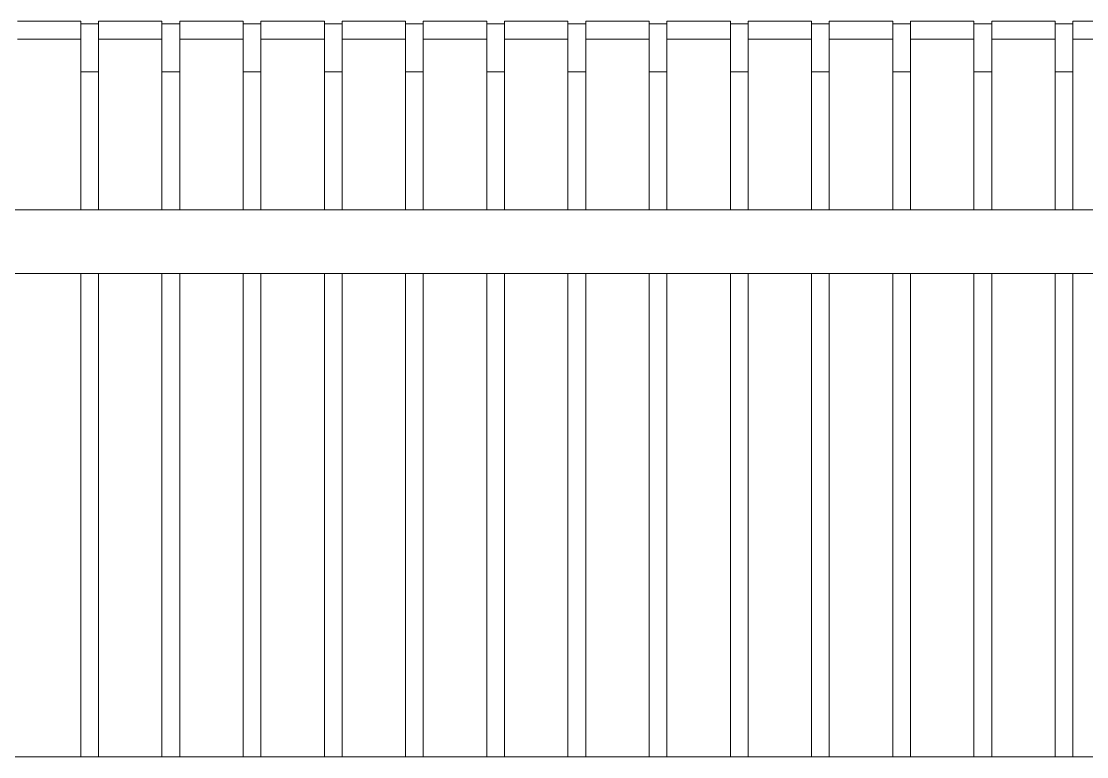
# Model space of a CAD drawing. Extents: x -2187 to 96136, y -11110 to 52208.
# Drawn here: x 15924 to 16764, y 16490 to 17070 of the extents above; entities that cross this region are included whole.
import ezdxf

# ---------------------------------------------------------------- set-up
doc = ezdxf.new("R2010")
doc.units = 0
doc.header["$LTSCALE"] = 1000
doc.header["$MEASUREMENT"] = 0

msp = doc.modelspace()

# ---------------------------------------------------------------- linework, layer by layer
at = {"color": 7, "linetype": 'Continuous', "lineweight": 15}
for p, q in [((15971.08, 17069.854), (15921.08, 17069.854)), ((15971.08, 17069.854), (15971.08, 17055.651)), ((15985.08, 17067.986), (15971.08, 17067.986)), ((16035.08, 17069.854), (15985.08, 17069.854)), ((15985.08, 17069.854), (15985.08, 17055.651)), ((16035.08, 17069.854), (16035.08, 17055.651)), ((16049.08, 17067.986), (16035.08, 17067.986)), ((16099.08, 17069.854), (16049.08, 17069.854)), ((16049.08, 17069.854), (16049.08, 17055.651)), ((16099.08, 17069.854), (16099.08, 17055.651)), ((16113.08, 17067.986), (16099.08, 17067.986)), ((16163.08, 17069.854), (16113.08, 17069.854)), ((16113.08, 17069.854), (16113.08, 17055.651)), ((16163.08, 17069.854), (16163.08, 17055.651)), ((16177.08, 17067.986), (16163.08, 17067.986)), ((16227.08, 17069.854), (16177.08, 17069.854)), ((16177.08, 17069.854), (16177.08, 17055.651)), ((16227.08, 17069.854), (16227.08, 17055.651)), ((16241.08, 17067.986), (16227.08, 17067.986)), ((16291.08, 17069.854), (16241.08, 17069.854)), ((16241.08, 17069.854), (16241.08, 17055.651)), ((16291.08, 17069.854), (16291.08, 17055.651)), ((16305.08, 17067.986), (16291.08, 17067.986)), ((16355.08, 17069.854), (16305.08, 17069.854)), ((16305.08, 17069.854), (16305.08, 17055.651)), ((16355.08, 17069.854), (16355.08, 17055.651)), ((16369.08, 17067.986), (16355.08, 17067.986)), ((16419.08, 17069.854), (16369.08, 17069.854)), ((16369.08, 17069.854), (16369.08, 17055.651)), ((16419.08, 17069.854), (16419.08, 17055.651)), ((16433.08, 17067.986), (16419.08, 17067.986)), ((16483.08, 17069.854), (16433.08, 17069.854)), ((16433.08, 17069.854), (16433.08, 17055.651)), ((16483.08, 17069.854), (16483.08, 17055.651)), ((16497.08, 17067.986), (16483.08, 17067.986)), ((16547.08, 17069.854), (16497.08, 17069.854)), ((16497.08, 17069.854), (16497.08, 17055.651)), ((16547.08, 17069.854), (16547.08, 17055.651)), ((16561.08, 17067.986), (16547.08, 17067.986)), ((16611.08, 17069.854), (16561.08, 17069.854)), ((16561.08, 17069.854), (16561.08, 17055.651)), ((16611.08, 17069.854), (16611.08, 17055.651)), ((16625.08, 17067.986), (16611.08, 17067.986)), ((16675.08, 17069.854), (16625.08, 17069.854)), ((16625.08, 17069.854), (16625.08, 17055.651)), ((16675.08, 17069.854), (16675.08, 17055.651)), ((16689.08, 17067.986), (16675.08, 17067.986)), ((16739.08, 17069.854), (16689.08, 17069.854)), ((16689.08, 17069.854), (16689.08, 17055.651)), ((16739.08, 17069.854), (16739.08, 17055.651)), ((16753.08, 17067.986), (16739.08, 17067.986)), ((16803.08, 17069.854), (16753.08, 17069.854)), ((16753.08, 17069.854), (16753.08, 17055.651)), ((15971.08, 17055.651), (15921.08, 17055.651)), ((15971.08, 16921.188), (15971.08, 17055.651)), ((16035.08, 17055.651), (15985.08, 17055.651)), ((15985.08, 16921.188), (15985.08, 17055.651)), ((16035.08, 16921.188), (16035.08, 17055.651)), ((16099.08, 17055.651), (16049.08, 17055.651)), ((16049.08, 16921.188), (16049.08, 17055.651)), ((16099.08, 16921.188), (16099.08, 17055.651)), ((16163.08, 17055.651), (16113.08, 17055.651)), ((16113.08, 16921.188), (16113.08, 17055.651)), ((16163.08, 16921.188), (16163.08, 17055.651)), ((16227.08, 17055.651), (16177.08, 17055.651)), ((16177.08, 16921.188), (16177.08, 17055.651)), ((16227.08, 16921.188), (16227.08, 17055.651)), ((16291.08, 17055.651), (16241.08, 17055.651)), ((16241.08, 16921.188), (16241.08, 17055.651)), ((16291.08, 16921.188), (16291.08, 17055.651)), ((16355.08, 17055.651), (16305.08, 17055.651)), ((16305.08, 16921.188), (16305.08, 17055.651)), ((16355.08, 16921.188), (16355.08, 17055.651)), ((16419.08, 17055.651), (16369.08, 17055.651)), ((16369.08, 16921.188), (16369.08, 17055.651)), ((16419.08, 16921.188), (16419.08, 17055.651)), ((16483.08, 17055.651), (16433.08, 17055.651)), ((16433.08, 16921.188), (16433.08, 17055.651)), ((16483.08, 16921.188), (16483.08, 17055.651)), ((16547.08, 17055.651), (16497.08, 17055.651)), ((16497.08, 16921.188), (16497.08, 17055.651)), ((16547.08, 16921.188), (16547.08, 17055.651)), ((16611.08, 17055.651), (16561.08, 17055.651)), ((16561.08, 16921.188), (16561.08, 17055.651)), ((16611.08, 16921.188), (16611.08, 17055.651)), ((16675.08, 17055.651), (16625.08, 17055.651)), ((16625.08, 16921.188), (16625.08, 17055.651)), ((16675.08, 16921.188), (16675.08, 17055.651)), ((16739.08, 17055.651), (16689.08, 17055.651)), ((16689.08, 16921.188), (16689.08, 17055.651)), ((16739.08, 16921.188), (16739.08, 17055.651)), ((16803.08, 17055.651), (16753.08, 17055.651)), ((16753.08, 16921.188), (16753.08, 17055.651)), ((15971.08, 17029.986), (15985.08, 17029.986)), ((16035.08, 17029.986), (16049.08, 17029.986)), ((16099.08, 17029.986), (16113.08, 17029.986)), ((16163.08, 17029.986), (16177.08, 17029.986)), ((16227.08, 17029.986), (16241.08, 17029.986)), ((16291.08, 17029.986), (16305.08, 17029.986)), ((16355.08, 17029.986), (16369.08, 17029.986)), ((16419.08, 17029.986), (16433.08, 17029.986)), ((16483.08, 17029.986), (16497.08, 17029.986)), ((16547.08, 17029.986), (16561.08, 17029.986)), ((16611.08, 17029.986), (16625.08, 17029.986)), ((16675.08, 17029.986), (16689.08, 17029.986)), ((16739.08, 17029.986), (16753.08, 17029.986)), ((18959.712, 16921.188), (15682.712, 16921.188)), ((15682.712, 16871.188), (18959.712, 16871.188)), ((15971.08, 16490.234), (15971.08, 16871.188)), ((15985.08, 16490.234), (15985.08, 16871.188)), ((16035.08, 16490.234), (16035.08, 16871.188)), ((16049.08, 16490.234), (16049.08, 16871.188)), ((16099.08, 16490.234), (16099.08, 16871.188)), ((16113.08, 16490.234), (16113.08, 16871.188)), ((16163.08, 16490.234), (16163.08, 16871.188)), ((16177.08, 16490.234), (16177.08, 16871.188)), ((16227.08, 16490.234), (16227.08, 16871.188)), ((16241.08, 16490.234), (16241.08, 16871.188)), ((16291.08, 16490.234), (16291.08, 16871.188)), ((16305.08, 16490.234), (16305.08, 16871.188)), ((16355.08, 16490.234), (16355.08, 16871.188)), ((16369.08, 16490.234), (16369.08, 16871.188)), ((16419.08, 16490.234), (16419.08, 16871.188)), ((16433.08, 16490.234), (16433.08, 16871.188)), ((16483.08, 16490.234), (16483.08, 16871.188)), ((16497.08, 16490.234), (16497.08, 16871.188)), ((16547.08, 16490.234), (16547.08, 16871.188)), ((16561.08, 16490.234), (16561.08, 16871.188)), ((16611.08, 16490.234), (16611.08, 16871.188)), ((16625.08, 16490.234), (16625.08, 16871.188)), ((16675.08, 16490.234), (16675.08, 16871.188)), ((16689.08, 16490.234), (16689.08, 16871.188)), ((16739.08, 16490.234), (16739.08, 16871.188)), ((16753.08, 16490.234), (16753.08, 16871.188)), ((18959.712, 16490.234), (15682.712, 16490.234))]:
    msp.add_line(p, q, dxfattribs=at)

doc.saveas('drawing.dxf')
